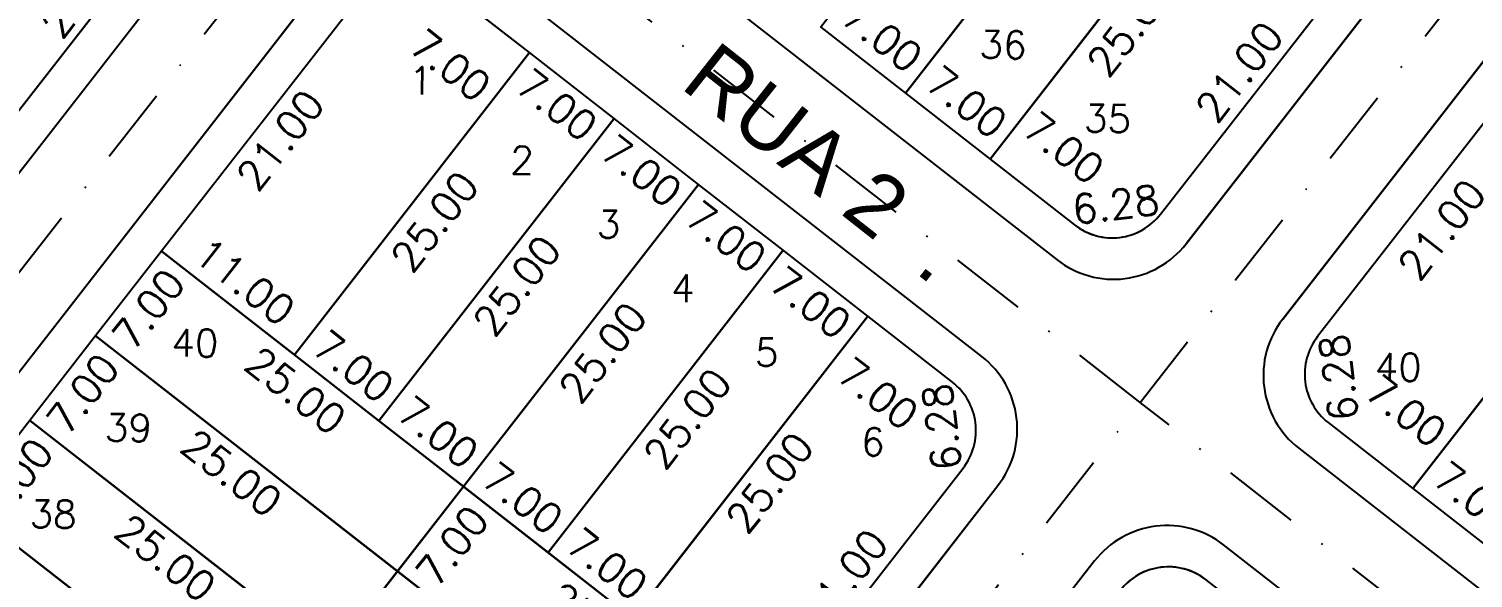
# Model space of a CAD drawing. Header units: millimetres. Extents: x -4430026 to 4783824, y 584 to 9593110.
# Drawn here: x 2117 to 2211.3, y 981.4 to 1017.3 of the extents above; entities that cross this region are included whole.
import ezdxf
from ezdxf.enums import TextEntityAlignment as Align

# ---------------------------------------------------------------- set-up
doc = ezdxf.new("R2010")
doc.units = ezdxf.units.MM
doc.linetypes.add('CONTINUO', pattern=[0])
doc.linetypes.add('DASHDOT', pattern=[1, 0.5, -0.25, 0, -0.25])
for name, color, linetype in [('Calçada', 1, 'Continuous'), ('Cota', 8, 'Continuous'), ('Cota Curvas', 2, 'Continuous'), ('EIXO DAS VIAS', 252, 'DASHDOT'), ('Lotes', 2, 'Continuous'), ('Nomes de Ruas', 3, 'Continuous'), ('Numero de lotes', 5, 'Continuous')]:
    doc.layers.add(name, color=color, linetype=linetype)
doc.styles.add('arcad1', font='romans.shx')
doc.styles.add('ARIAL', font='arial.ttf', dxfattribs={"height": 0.25})
doc.styles.add('ROMANS', font='romans.shx')
doc.dimstyles.new('BOLA100', dxfattribs={"dimscale": 0, "dimtxt": 1.9, "dimasz": 0.18, "dimexe": 0.18, "dimexo": 0.063, "dimgap": 0, "dimtad": 1, "dimzin": 4, "dimdsep": 46, "dimtxsty": 'ROMANS', "dimcen": 0.09, "dimse1": 1, "dimse2": 1, "dimsd1": 1, "dimsd2": 1, "dimclrt": 256, "dimaunit": 1, "dimadec": 4, "dimazin": 0, "dimtfac": 1.2, "dimtix": 1, "dimtmove": 2, "dimatfit": 3, "dimfxl": 1, "dimtvp": 2, "dimtolj": 1, "dimtzin": 4, "dimarcsym": 0})

# ---------------------------------------------------------------- blocks, each defined once
blk = doc.blocks.new('*D1944')
at = {"layer": 'DEFPOINTS', "color": 0}
for p in [(2214.063, 1013.739), (2216.472, 1011.863), (2201.161, 997.17)]:
    blk.add_point(p, dxfattribs=at)
at = {"layer": 'Cota', "insert": (2209.271, 1004.162), "char_height": 1.9, "attachment_point": 5, "rotation": 52.09358, "style": 'ROMANS'}
blk.add_mtext('\\A1;21.00', dxfattribs=at)
blk = doc.blocks.new('*D1945')
at = {"layer": 'DEFPOINTS', "color": 0}
for p in [(2222.742, 1006.981), (2224.826, 1005.358), (2207.382, 987.256)]:
    blk.add_point(p, dxfattribs=at)
at = {"layer": 'Cota', "insert": (2216.397, 996.079), "char_height": 1.9, "attachment_point": 5, "rotation": 52.09358, "style": 'ROMANS'}
blk.add_mtext('\\A1;25.00', dxfattribs=at)
blk = doc.blocks.new('*D2154')
at = {"layer": 'DEFPOINTS', "color": 0}
for p in [(2177.425, 989.036), (2178.002, 988.587), (2165.1, 972.018)]:
    blk.add_point(p, dxfattribs=at)
at = {"layer": 'Cota', "insert": (2170.225, 981.335), "char_height": 1.9, "attachment_point": 5, "rotation": 52.09358, "style": 'ROMANS'}
blk.add_mtext('\\A1;21.00', dxfattribs=at)
blk = doc.blocks.new('*D2167')
at = {"layer": 'DEFPOINTS', "color": 0}
for p in [(2141.074, 981.854), (2143.242, 980.166), (2136.773, 976.331)]:
    blk.add_point(p, dxfattribs=at)
at = {"layer": 'Cota', "insert": (2140.342, 977.988), "char_height": 1.9, "attachment_point": 5, "rotation": 52.09358, "style": 'ROMANS'}
blk.add_mtext('\\A1;7.00', dxfattribs=at)
blk = doc.blocks.new('*D2168')
at = {"layer": 'DEFPOINTS', "color": 0}
for p in [(2145.374, 987.377), (2147.542, 985.689), (2141.074, 981.854)]:
    blk.add_point(p, dxfattribs=at)
at = {"layer": 'Cota', "insert": (2144.642, 983.511), "char_height": 1.9, "attachment_point": 5, "rotation": 52.09358, "style": 'ROMANS'}
blk.add_mtext('\\A1;7.00', dxfattribs=at)
blk = doc.blocks.new('*D2169')
at = {"layer": 'DEFPOINTS', "color": 0}
for p in [(2160.734, 1007.103), (2162.902, 1005.415), (2145.374, 987.377)]:
    blk.add_point(p, dxfattribs=at)
at = {"layer": 'Cota', "insert": (2154.472, 996.136), "char_height": 1.9, "attachment_point": 5, "rotation": 52.09358, "style": 'ROMANS'}
blk.add_mtext('\\A1;25.00', dxfattribs=at)
blk = doc.blocks.new('*D2181')
at = {"layer": 'DEFPOINTS', "color": 0}
for p in [(2117.048, 991.69), (2119.105, 990.089), (2112.747, 986.167)]:
    blk.add_point(p, dxfattribs=at)
at = {"layer": 'Cota', "insert": (2116.205, 987.911), "char_height": 1.9, "attachment_point": 5, "rotation": 52.09358, "style": 'ROMANS'}
blk.add_mtext('\\A1;7.00', dxfattribs=at)
blk = doc.blocks.new('*D2182')
at = {"layer": 'DEFPOINTS', "color": 0}
for p in [(2121.348, 997.214), (2123.405, 995.612), (2117.048, 991.69)]:
    blk.add_point(p, dxfattribs=at)
at = {"layer": 'Cota', "insert": (2120.506, 993.434), "char_height": 1.9, "attachment_point": 5, "rotation": 52.09358, "style": 'ROMANS'}
blk.add_mtext('\\A1;7.00', dxfattribs=at)
blk = doc.blocks.new('*D2183')
at = {"layer": 'DEFPOINTS', "color": 0}
for p in [(2125.649, 1002.737), (2127.706, 1001.135), (2121.348, 997.214)]:
    blk.add_point(p, dxfattribs=at)
at = {"layer": 'Cota', "insert": (2124.806, 998.957), "char_height": 1.9, "attachment_point": 5, "rotation": 52.09358, "style": 'ROMANS'}
blk.add_mtext('\\A1;7.00', dxfattribs=at)
blk = doc.blocks.new('*D2184')
at = {"layer": 'DEFPOINTS', "color": 0}
for p in [(2138.551, 1019.306), (2140.608, 1017.704), (2125.649, 1002.737)]:
    blk.add_point(p, dxfattribs=at)
at = {"layer": 'Cota', "insert": (2133.407, 1010.003), "char_height": 1.9, "attachment_point": 5, "rotation": 52.09358, "style": 'ROMANS'}
blk.add_mtext('\\A1;21.00', dxfattribs=at)
blk = doc.blocks.new('*D2185')
at = {"layer": 'DEFPOINTS', "color": 0}
for p in [(2149.688, 1015.704), (2151.921, 1013.965), (2134.328, 995.979)]:
    blk.add_point(p, dxfattribs=at)
at = {"layer": 'Cota', "insert": (2143.491, 1004.686), "char_height": 1.9, "attachment_point": 5, "rotation": 52.09358, "style": 'ROMANS'}
blk.add_mtext('\\A1;25.00', dxfattribs=at)
blk = doc.blocks.new('*D2186')
at = {"layer": 'DEFPOINTS', "color": 0}
for p in [(2155.211, 1011.403), (2157.291, 1009.783), (2139.851, 991.678)]:
    blk.add_point(p, dxfattribs=at)
at = {"layer": 'Cota', "insert": (2148.862, 1000.504), "char_height": 1.9, "attachment_point": 5, "rotation": 52.09358, "style": 'ROMANS'}
blk.add_mtext('\\A1;25.00', dxfattribs=at)
blk = doc.blocks.new('*D2187')
at = {"layer": 'DEFPOINTS', "color": 0}
for p in [(2166.257, 1002.802), (2168.431, 1001.11), (2150.898, 983.077)]:
    blk.add_point(p, dxfattribs=at)
at = {"layer": 'Cota', "insert": (2160.001, 991.83), "char_height": 1.9, "attachment_point": 5, "rotation": 52.09358, "style": 'ROMANS'}
blk.add_mtext('\\A1;25.00', dxfattribs=at)
blk = doc.blocks.new('*D2188')
at = {"layer": 'DEFPOINTS', "color": 0}
for p in [(2171.78, 998.501), (2173.801, 996.928), (2156.421, 978.776)]:
    blk.add_point(p, dxfattribs=at)
at = {"layer": 'Cota', "insert": (2165.372, 987.649), "char_height": 1.9, "attachment_point": 5, "rotation": 52.09358, "style": 'ROMANS'}
blk.add_mtext('\\A1;25.00', dxfattribs=at)
blk = doc.blocks.new('*D2193')
at = {"layer": 'DEFPOINTS', "color": 0}
for p in [(2189.603, 1032.785), (2191.79, 1031.082), (2174.244, 1013.059)]:
    blk.add_point(p, dxfattribs=at)
at = {"layer": 'Cota', "insert": (2183.361, 1021.803), "char_height": 1.9, "attachment_point": 5, "rotation": 52.09358, "style": 'ROMANS'}
blk.add_mtext('\\A1;25.00', dxfattribs=at)
blk = doc.blocks.new('*D2194')
at = {"layer": 'DEFPOINTS', "color": 0}
for p in [(2195.126, 1028.484), (2197.388, 1026.723), (2179.767, 1008.759)]:
    blk.add_point(p, dxfattribs=at)
at = {"layer": 'Cota', "insert": (2188.958, 1017.444), "char_height": 1.9, "attachment_point": 5, "rotation": 52.09358, "style": 'ROMANS'}
blk.add_mtext('\\A1;25.00', dxfattribs=at)
blk = doc.blocks.new('*D2195')
at = {"layer": 'DEFPOINTS', "color": 0}
for p in [(2203.251, 1022.157), (2203.805, 1021.726), (2190.903, 1005.157)]:
    blk.add_point(p, dxfattribs=at)
at = {"layer": 'Cota', "insert": (2196.051, 1014.456), "char_height": 1.9, "attachment_point": 5, "rotation": 52.09358, "style": 'ROMANS'}
blk.add_mtext('\\A1;21.00', dxfattribs=at)
blk = doc.blocks.new('*D2381')
at = {"layer": 'DEFPOINTS', "color": 0}
for p in [(2127.821, 1027.661), (2128.294, 1027.293), (2115.392, 1010.724)]:
    blk.add_point(p, dxfattribs=at)
at = {"layer": 'Cota', "insert": (2120.62, 1019.96), "char_height": 1.9, "attachment_point": 5, "rotation": 52.09358, "style": 'ROMANS'}
blk.add_mtext('\\A1;21.00', dxfattribs=at)
blk = doc.blocks.new('*D2939')
at = {"layer": 'DEFPOINTS', "color": 0}
for p in [(2149.688, 1015.704), (2155.211, 1011.403), (2153.644, 1009.391)]:
    blk.add_point(p, dxfattribs=at)
at = {"layer": 'Cota', "insert": (2151.466, 1012.291), "char_height": 1.9, "attachment_point": 5, "rotation": 322.09358, "style": 'ROMANS'}
blk.add_mtext('\\A1;7.00', dxfattribs=at)
blk = doc.blocks.new('*D2940')
at = {"layer": 'DEFPOINTS', "color": 0}
for p in [(2155.211, 1011.403), (2160.734, 1007.103), (2159.167, 1005.091)]:
    blk.add_point(p, dxfattribs=at)
at = {"layer": 'Cota', "insert": (2156.989, 1007.99), "char_height": 1.9, "attachment_point": 5, "rotation": 322.09358, "style": 'ROMANS'}
blk.add_mtext('\\A1;7.00', dxfattribs=at)
blk = doc.blocks.new('*D2941')
at = {"layer": 'DEFPOINTS', "color": 0}
for p in [(2160.734, 1007.103), (2166.257, 1002.802), (2164.69, 1000.79)]:
    blk.add_point(p, dxfattribs=at)
at = {"layer": 'Cota', "insert": (2162.512, 1003.69), "char_height": 1.9, "attachment_point": 5, "rotation": 322.09358, "style": 'ROMANS'}
blk.add_mtext('\\A1;7.00', dxfattribs=at)
blk = doc.blocks.new('*D2942')
at = {"layer": 'DEFPOINTS', "color": 0}
for p in [(2166.257, 1002.802), (2171.78, 998.501), (2170.213, 996.489)]:
    blk.add_point(p, dxfattribs=at)
at = {"layer": 'Cota', "insert": (2168.035, 999.389), "char_height": 1.9, "attachment_point": 5, "rotation": 322.09358, "style": 'ROMANS'}
blk.add_mtext('\\A1;7.00', dxfattribs=at)
blk = doc.blocks.new('*D3008')
at = {"layer": 'DEFPOINTS', "color": 0}
for p in [(2145.374, 987.377), (2143.691, 985.215), (2165.1, 972.018)]:
    blk.add_point(p, dxfattribs=at)
at = {"layer": 'Cota', "insert": (2154.137, 978.285), "char_height": 1.9, "attachment_point": 5, "rotation": 322.09358, "style": 'ROMANS'}
blk.add_mtext('\\A1;25.00', dxfattribs=at)
blk = doc.blocks.new('*D3009')
at = {"layer": 'DEFPOINTS', "color": 0}
for p in [(2125.649, 1002.737), (2123.966, 1000.575), (2145.374, 987.377)]:
    blk.add_point(p, dxfattribs=at)
at = {"layer": 'Cota', "insert": (2134.412, 993.645), "char_height": 1.9, "attachment_point": 5, "rotation": 322.09358, "style": 'ROMANS'}
blk.add_mtext('\\A1;25.00', dxfattribs=at)
blk = doc.blocks.new('*D3017')
at = {"layer": 'DEFPOINTS', "color": 0}
for p in [(2141.074, 981.854), (2139.506, 979.841), (2160.799, 966.495)]:
    blk.add_point(p, dxfattribs=at)
at = {"layer": 'Cota', "insert": (2149.952, 972.911), "char_height": 1.9, "attachment_point": 5, "rotation": 322.09358, "style": 'ROMANS'}
blk.add_mtext('\\A1;25.00', dxfattribs=at)
blk = doc.blocks.new('*D3018')
at = {"layer": 'DEFPOINTS', "color": 0}
for p in [(2121.348, 997.214), (2119.781, 995.2), (2141.074, 981.854)]:
    blk.add_point(p, dxfattribs=at)
at = {"layer": 'Cota', "insert": (2130.227, 988.27), "char_height": 1.9, "attachment_point": 5, "rotation": 322.09358, "style": 'ROMANS'}
blk.add_mtext('\\A1;25.00', dxfattribs=at)
blk = doc.blocks.new('*D3027')
at = {"layer": 'DEFPOINTS', "color": 0}
for p in [(2117.048, 991.69), (2115.463, 989.655), (2136.773, 976.331)]:
    blk.add_point(p, dxfattribs=at)
at = {"layer": 'Cota', "insert": (2125.909, 982.725), "char_height": 1.9, "attachment_point": 5, "rotation": 322.09358, "style": 'ROMANS'}
blk.add_mtext('\\A1;25.00', dxfattribs=at)
blk = doc.blocks.new('*D3036')
at = {"layer": 'DEFPOINTS', "color": 0}
for p in [(2112.747, 986.167), (2111.079, 984.025), (2132.473, 970.808)]:
    blk.add_point(p, dxfattribs=at)
at = {"layer": 'Cota', "insert": (2121.525, 977.095), "char_height": 1.9, "attachment_point": 5, "rotation": 322.09358, "style": 'ROMANS'}
blk.add_mtext('\\A1;25.00', dxfattribs=at)
blk = doc.blocks.new('*D3165')
at = {"layer": 'DEFPOINTS', "color": 0}
for p in [(2150.898, 983.077), (2151.406, 983.73), (2156.421, 978.776)]:
    blk.add_point(p, dxfattribs=at)
at = {"layer": 'Cota', "insert": (2154.751, 982.329), "char_height": 1.9, "attachment_point": 5, "rotation": 322.09358, "style": 'ROMANS'}
blk.add_mtext('\\A1;7.00', dxfattribs=at)
blk = doc.blocks.new('*D3166')
at = {"layer": 'DEFPOINTS', "color": 0}
for p in [(2145.883, 988.031), (2145.374, 987.377), (2150.898, 983.077)]:
    blk.add_point(p, dxfattribs=at)
at = {"layer": 'Cota', "insert": (2149.228, 986.63), "char_height": 1.9, "attachment_point": 5, "rotation": 322.09358, "style": 'ROMANS'}
blk.add_mtext('\\A1;7.00', dxfattribs=at)
blk = doc.blocks.new('*D3167')
at = {"layer": 'DEFPOINTS', "color": 0}
for p in [(2139.851, 991.678), (2140.36, 992.331), (2145.374, 987.377)]:
    blk.add_point(p, dxfattribs=at)
at = {"layer": 'Cota', "insert": (2143.705, 990.93), "char_height": 1.9, "attachment_point": 5, "rotation": 322.09358, "style": 'ROMANS'}
blk.add_mtext('\\A1;7.00', dxfattribs=at)
blk = doc.blocks.new('*D3168')
at = {"layer": 'DEFPOINTS', "color": 0}
for p in [(2134.837, 996.632), (2134.328, 995.979), (2139.851, 991.678)]:
    blk.add_point(p, dxfattribs=at)
at = {"layer": 'Cota', "insert": (2138.182, 995.231), "char_height": 1.9, "attachment_point": 5, "rotation": 322.09358, "style": 'ROMANS'}
blk.add_mtext('\\A1;7.00', dxfattribs=at)
blk = doc.blocks.new('*D3169')
at = {"layer": 'DEFPOINTS', "color": 0}
for p in [(2126.158, 1003.39), (2125.649, 1002.737), (2134.328, 995.979)]:
    blk.add_point(p, dxfattribs=at)
at = {"layer": 'Cota', "insert": (2131.081, 1000.76), "char_height": 1.9, "attachment_point": 5, "rotation": 322.09358, "style": 'ROMANS'}
blk.add_mtext('\\A1;11.00', dxfattribs=at)
blk = doc.blocks.new('*D3655')
at = {"layer": 'DEFPOINTS', "color": 0}
for p in [(2168.721, 1017.36), (2174.883, 1013.881), (2174.244, 1013.059)]:
    blk.add_point(p, dxfattribs=at)
at = {"layer": 'Cota', "insert": (2172.706, 1016.781), "char_height": 1.9, "attachment_point": 5, "rotation": 322.09358, "style": 'ROMANS'}
blk.add_mtext('\\A1;7.00', dxfattribs=at)
blk = doc.blocks.new('*D3656')
at = {"layer": 'DEFPOINTS', "color": 0}
for p in [(2174.244, 1013.059), (2180.407, 1009.58), (2179.767, 1008.759)]:
    blk.add_point(p, dxfattribs=at)
at = {"layer": 'Cota', "insert": (2178.229, 1012.48), "char_height": 1.9, "attachment_point": 5, "rotation": 322.09358, "style": 'ROMANS'}
blk.add_mtext('\\A1;7.00', dxfattribs=at)
blk = doc.blocks.new('*D3657')
at = {"layer": 'DEFPOINTS', "color": 0}
for p in [(2207.382, 987.256), (2212.905, 982.955), (2213.545, 983.777)]:
    blk.add_point(p, dxfattribs=at)
at = {"layer": 'Cota', "insert": (2211.367, 986.676), "char_height": 1.9, "attachment_point": 5, "rotation": 322.09358, "style": 'ROMANS'}
blk.add_mtext('\\A1;7.00', dxfattribs=at)
blk = doc.blocks.new('*D7333')
at = {"layer": 'DEFPOINTS', "color": 0}
for p in [(2142.736, 1018.29), (2148.259, 1013.989), (2146.693, 1011.977)]:
    blk.add_point(p, dxfattribs=at)
at = {"layer": 'Cota', "insert": (2144.515, 1014.877), "char_height": 1.9, "attachment_point": 5, "rotation": 322.09358, "style": 'ROMANS'}
blk.add_mtext('\\A1;7.00', dxfattribs=at)
blk = doc.blocks.new('*D7334')
at = {"layer": 'DEFPOINTS', "color": 0}
for p in [(2170.659, 996.869), (2176.182, 992.568), (2174.615, 990.556)]:
    blk.add_point(p, dxfattribs=at)
at = {"layer": 'Cota', "insert": (2172.437, 993.456), "char_height": 1.9, "attachment_point": 5, "rotation": 322.09358, "style": 'ROMANS'}
blk.add_mtext('\\A1;7.00', dxfattribs=at)
blk = doc.blocks.new('*D7346')
at = {"layer": 'DEFPOINTS', "color": 0}
for p in [(2180.591, 1010.066), (2186.753, 1006.587), (2186.114, 1005.765)]:
    blk.add_point(p, dxfattribs=at)
at = {"layer": 'Cota', "insert": (2184.576, 1009.486), "char_height": 1.9, "attachment_point": 5, "rotation": 322.09358, "style": 'ROMANS'}
blk.add_mtext('\\A1;7.00', dxfattribs=at)
blk = doc.blocks.new('*D7347')
at = {"layer": 'DEFPOINTS', "color": 0}
for p in [(2202.94, 992.896), (2208.463, 988.596), (2209.103, 989.417)]:
    blk.add_point(p, dxfattribs=at)
at = {"layer": 'Cota', "insert": (2206.925, 992.317), "char_height": 1.9, "attachment_point": 5, "rotation": 322.09358, "style": 'ROMANS'}
blk.add_mtext('\\A1;7.00', dxfattribs=at)

msp = doc.modelspace()

# ---------------------------------------------------------------- linework, layer by layer
at = {"layer": 'Calçada', "lineweight": -3}
for p, q in [((2344.934, 1198.902), (2192.569, 1003.226)), ((2344.934, 1198.902), (2192.569, 1003.226)), ((2198.881, 998.311), (2351.246, 1193.987)), ((2198.881, 998.311), (2351.246, 1193.987)), ((2044.561, 915.689), (2130.573, 1026.151)), ((2044.561, 915.689), (2130.573, 1026.151)), ((2136.886, 1021.236), (2050.873, 910.774)), ((2136.886, 1021.236), (2050.873, 910.774)), ((2094.089, 876.752), (2180.281, 987.446)), ((2094.089, 876.752), (2180.281, 987.446)), ((2186.593, 982.531), (2098.606, 869.532)), ((2186.593, 982.531), (2098.606, 869.532))]:
    msp.add_line(p, q, dxfattribs=at)
for points in [[(2344.934, 1198.902, 0.414214), (2343.886, 1207.322), (2309.958, 1233.74, 0.414214), (2301.538, 1232.693), (2149.173, 1037.017, 0.414214), (2150.221, 1028.596), (2184.149, 1002.178, 0.414214), (2192.569, 1003.226)], [(2344.934, 1198.902, 0.414214), (2343.886, 1207.322), (2309.958, 1233.74, 0.414214), (2301.538, 1232.693), (2149.173, 1037.017, 0.414214), (2150.221, 1028.596), (2184.149, 1002.178, 0.414214), (2192.569, 1003.226)], [(2393.594, 1168.617), (2359.666, 1195.035, 0.414214), (2351.246, 1193.987), (2198.881, 998.311, 0.414214), (2199.929, 989.891), (2233.856, 963.473, 0.414214), (2242.277, 964.521), (2394.641, 1160.196, 0.414214)], [(2393.594, 1168.617), (2359.666, 1195.035, 0.414214), (2351.246, 1193.987), (2198.881, 998.311, 0.414214), (2199.929, 989.891), (2233.856, 963.473, 0.414214), (2242.277, 964.521), (2394.641, 1160.196, 0.414214)], [(2130.573, 1026.151, 0.414214), (2129.526, 1034.572), (2091.653, 1064.062, 0.414214), (2083.232, 1063.014), (1997.22, 952.552, 0.414214), (1998.268, 944.131), (2036.141, 914.641, 0.414214), (2044.561, 915.689)], [(2130.573, 1026.151, 0.414214), (2129.526, 1034.572), (2091.653, 1064.062, 0.414214), (2083.232, 1063.014), (1997.22, 952.552, 0.414214), (1998.268, 944.131), (2036.141, 914.641, 0.414214), (2044.561, 915.689)], [(2180.281, 987.446, 0.414214), (2179.234, 995.866), (2145.306, 1022.284, 0.414214), (2136.886, 1021.236), (2050.873, 910.774, 0.414214), (2051.921, 902.354), (2078.959, 881.301, -0.016807), (2085.359, 875.963, 0.434042), (2094.089, 876.752)], [(2180.281, 987.446, 0.414214), (2179.234, 995.866), (2145.306, 1022.284, 0.414214), (2136.886, 1021.236), (2050.873, 910.774, 0.414214), (2051.921, 902.354), (2078.959, 881.301, -0.016807), (2085.359, 875.963, 0.434042), (2094.089, 876.752)], [(2229.989, 948.74, 0.414214), (2228.941, 957.161), (2195.014, 983.579, 0.414214), (2186.593, 982.531), (2098.606, 869.532, 0.350348), (2098.699, 862.044, -0.090659), (2120.297, 823.022, 0.597833), (2130.718, 821.25)], [(2229.989, 948.74, 0.414214), (2228.941, 957.161), (2195.014, 983.579, 0.414214), (2186.593, 982.531), (2098.606, 869.532, 0.350348), (2098.699, 862.044, -0.090659), (2120.297, 823.022, 0.597833), (2130.718, 821.25)]]:
    msp.add_lwpolyline(points, format="xyb", close=True, dxfattribs=at)
at = {"layer": 'EIXO DAS VIAS', "ltscale": 10}
for p, q in [((2189.581, 992.879, 103.708), (2354.233, 1204.335, 103.708)), ((2041.573, 905.342, 103.708), (2139.873, 1031.584, 103.708)), ((2189.581, 992.879, 103.708), (2139.873, 1031.584, 103.708)), ((2090.378, 865.475, 103.708), (2189.581, 992.879, 103.708)), ((2239.289, 954.173, 103.708), (2189.581, 992.879, 103.708))]:
    msp.add_line(p, q, dxfattribs=at)
at = {"layer": 'Lotes', "linetype": 'CONTINUO', "lineweight": -3}
for p, q in [((2189.603, 1032.785), (2174.244, 1013.059)), ((2174.244, 1013.059), (2189.603, 1032.785)), ((2195.126, 1028.484), (2179.767, 1008.759)), ((2179.767, 1008.759), (2195.126, 1028.484)), ((2115.392, 1010.724), (2128.294, 1027.293)), ((2190.903, 1005.157), (2203.805, 1021.726)), ((2149.688, 1015.704), (2144.164, 1020.005)), ((2138.551, 1019.306), (2125.649, 1002.737)), ((2168.721, 1017.36), (2174.244, 1013.059)), ((2149.688, 1015.704), (2134.328, 995.979)), ((2134.328, 995.979), (2149.688, 1015.704)), ((2155.211, 1011.403), (2149.688, 1015.704)), ((2214.063, 1013.739), (2201.161, 997.17)), ((2174.244, 1013.059), (2179.767, 1008.759)), ((2155.211, 1011.403), (2139.851, 991.678)), ((2139.851, 991.678), (2155.211, 1011.403)), ((2160.734, 1007.103), (2155.211, 1011.403)), ((2179.767, 1008.759), (2185.29, 1004.458)), ((2160.734, 1007.103), (2145.374, 987.377)), ((2145.374, 987.377), (2160.734, 1007.103)), ((2166.257, 1002.802), (2160.734, 1007.103)), ((2222.742, 1006.981), (2207.382, 987.256)), ((2207.382, 987.256), (2222.742, 1006.981)), ((2166.257, 1002.802), (2150.898, 983.077)), ((2150.898, 983.077), (2166.257, 1002.802)), ((2171.78, 998.501), (2166.257, 1002.802)), ((2125.649, 1002.737), (2121.348, 997.214)), ((2125.649, 1002.737), (2134.328, 995.979)), ((2145.374, 987.377), (2125.649, 1002.737)), ((2171.78, 998.501), (2156.421, 978.776)), ((2156.421, 978.776), (2171.78, 998.501)), ((2177.303, 994.201), (2171.78, 998.501)), ((2121.348, 997.214), (2117.048, 991.69)), ((2141.074, 981.854), (2121.348, 997.214)), ((2121.348, 997.214), (2141.074, 981.854)), ((2134.328, 995.979), (2139.851, 991.678)), ((2117.048, 991.69), (2112.747, 986.167)), ((2136.773, 976.331), (2117.048, 991.69)), ((2117.048, 991.69), (2136.773, 976.331)), ((2139.851, 991.678), (2145.374, 987.377)), ((2201.859, 991.556), (2207.382, 987.256)), ((2165.1, 972.018), (2178.002, 988.587)), ((2145.374, 987.377), (2141.074, 981.854)), ((2141.074, 981.854), (2145.374, 987.377)), ((2145.374, 987.377), (2150.898, 983.077)), ((2165.1, 972.018), (2145.374, 987.377)), ((2207.382, 987.256), (2212.905, 982.955)), ((2132.473, 970.808), (2112.747, 986.167)), ((2112.747, 986.167), (2132.473, 970.808)), ((2150.898, 983.077), (2156.421, 978.776)), ((2141.074, 981.854), (2136.773, 976.331)), ((2136.773, 976.331), (2141.074, 981.854)), ((2141.074, 981.854), (2160.799, 966.495)), ((2160.799, 966.495), (2141.074, 981.854))]:
    msp.add_line(p, q, dxfattribs=at)
at = {"layer": 'Lotes', "lineweight": -3}
for p, q in [((2189.603, 1032.785), (2174.244, 1013.059)), ((2195.126, 1028.484), (2179.767, 1008.759)), ((2134.328, 995.979), (2149.688, 1015.704)), ((2139.851, 991.678), (2155.211, 1011.403)), ((2160.734, 1007.103), (2070.421, 891.117)), ((2222.742, 1006.981), (2207.382, 987.256)), ((2150.898, 983.077), (2166.257, 1002.802)), ((2165.1, 972.018), (2125.649, 1002.737)), ((2156.421, 978.776), (2171.78, 998.501)), ((2160.799, 966.495), (2121.348, 997.214)), ((2156.499, 960.972), (2117.048, 991.69)), ((2152.198, 955.449), (2112.747, 986.167))]:
    msp.add_line(p, q, dxfattribs=at)
at = {"layer": 'Lotes'}
for points in [[(2122.072, 1037.207), (2106.713, 1017.482), (2115.392, 1010.724), (2128.294, 1027.293, 0.414214), (2127.595, 1032.906)], [(2195.126, 1028.484), (2179.767, 1008.759), (2185.29, 1004.458, 0.414214), (2190.903, 1005.157), (2203.805, 1021.726)], [(2144.164, 1020.005, 0.414214), (2138.551, 1019.306), (2125.649, 1002.737), (2134.328, 995.979), (2149.688, 1015.704)], [(2214.063, 1013.739), (2201.161, 997.17, 0.414214), (2201.859, 991.556), (2207.382, 987.256), (2222.742, 1006.981)], [(2171.78, 998.501), (2156.421, 978.776), (2165.1, 972.018), (2178.002, 988.587, 0.414214), (2177.303, 994.201)], [(2193.872, 981.299, 0.414214), (2188.259, 980.6), (2175.357, 964.031), (2184.036, 957.273), (2199.395, 976.998)]]:
    msp.add_lwpolyline(points, format="xyb", close=True, dxfattribs=at)
for points in [[(2184.08, 1037.085), (2168.721, 1017.36), (2174.244, 1013.059), (2189.603, 1032.785)], [(2189.603, 1032.785), (2174.244, 1013.059), (2179.767, 1008.759), (2195.126, 1028.484)], [(2149.688, 1015.704), (2134.328, 995.979), (2139.851, 991.678), (2155.211, 1011.403)], [(2155.211, 1011.403), (2139.851, 991.678), (2145.374, 987.377), (2160.734, 1007.103)], [(2160.734, 1007.103), (2145.374, 987.377), (2150.898, 983.077), (2166.257, 1002.802)], [(2222.742, 1006.981), (2207.382, 987.256), (2212.905, 982.955), (2228.265, 1002.68)], [(2166.257, 1002.802), (2150.898, 983.077), (2156.421, 978.776), (2171.78, 998.501)], [(2139.851, 991.678), (2134.328, 995.979), (2125.649, 1002.737), (2121.348, 997.214), (2141.074, 981.854), (2145.374, 987.377)], [(2121.348, 997.214), (2117.048, 991.69), (2136.773, 976.331), (2141.074, 981.854)], [(2117.048, 991.69), (2112.747, 986.167), (2132.473, 970.808), (2136.773, 976.331)], [(2145.374, 987.377), (2141.074, 981.854), (2160.799, 966.495), (2165.1, 972.018), (2156.421, 978.776), (2150.898, 983.077)], [(2112.747, 986.167), (2108.447, 980.644), (2128.172, 965.285), (2132.473, 970.808)], [(2141.074, 981.854), (2136.773, 976.331), (2156.499, 960.972), (2160.799, 966.495)]]:
    msp.add_lwpolyline(points, close=True, dxfattribs=at)
at = {"layer": 'Lotes', "linetype": 'CONTINUO', "lineweight": -3}
for centre, start, end in [((2187.747, 1007.614), 232.09358, 322.09358), ((2204.317, 994.712), 142.09358, 232.09358), ((2174.846, 991.045), 322.09358, 52.09358), ((2191.415, 978.143), 52.09358, 142.09358)]:
    msp.add_arc(centre, 4, start, end, dxfattribs=at)

# ---------------------------------------------------------------- texts
at = {"layer": 'Cota Curvas', "char_height": 1.9, "attachment_point": 5, "style": 'ROMANS'}
for insert, rotation in [((2187.975, 1005.787, -51.854), 7.09358), ((2202.53, 994.49, -51.854), 97.09358), ((2176.614, 991.265, -51.854), 97.09358)]:
    msp.add_mtext('\\A1;6.28', dxfattribs=dict(at, insert=insert, rotation=rotation))
at = {"layer": 'Nomes de Ruas', "extrusion": (-0.054299, 0.067518, 0.996239), "style": 'ARIAL'}
msp.add_text('RUA 2  .', height=4, rotation=102.96746, dxfattribs=at).set_placement((-2322.233, 571.26, -49.099), align=Align.MIDDLE_CENTER)
at = {"layer": 'Numero de lotes', "style": 'arcad1'}
for s, p in [('36', (2180.618, 1016.222, 103.708)), ('1', (2142.588, 1013.874, 103.708)), ('35', (2187.444, 1011.405, 103.708)), ('2', (2149.205, 1008.689, 103.708)), ('3', (2154.858, 1004.501, 103.708)), ('4', (2159.693, 1000.328, 103.708)), ('40', (2127.83, 996.755, 103.708)), ('5', (2165.183, 996.143, 103.708)), ('40', (2206.423, 995.183, 103.708)), ('39', (2123.488, 991.22, 103.708)), ('6', (2172.115, 990.298, 103.708)), ('38', (2118.571, 985.582, 103.708))]:
    msp.add_text(s, height=1.8, rotation=358.97539, dxfattribs=at).set_placement(p, align=Align.MIDDLE_CENTER)

# ---------------------------------------------------------------- dimensions: what is measured, and where the dimension line sits
at = {"layer": 'Cota'}
for p1, p2, distance, picture, middle in [((2174.244, 1013.059), (2189.603, 1032.785), -2.772, '*D2193', (2183.361, 1021.803)), ((2179.767, 1008.759), (2195.126, 1028.484), -2.866, '*D2194', (2188.958, 1017.444)), ((2190.903, 1005.157), (2203.805, 1021.726), 0.702, '*D2195', (2196.051, 1014.456)), ((2134.328, 995.979), (2149.688, 1015.704), -2.83, '*D2185', (2143.491, 1004.686)), ((2201.161, 997.17), (2214.063, 1013.739), -3.054, '*D1944', (2209.271, 1004.162)), ((2139.851, 991.678), (2155.211, 1011.403), -2.637, '*D2186', (2148.862, 1000.504)), ((2207.382, 987.256), (2222.742, 1006.981), -2.642, '*D1945', (2216.397, 996.079)), ((2150.898, 983.077), (2166.257, 1002.802), -2.755, '*D2187', (2160.001, 991.83)), ((2156.421, 978.776), (2171.78, 998.501), -2.562, '*D2188', (2165.372, 987.649))]:
    dim = msp.add_aligned_dim(p1=p1, p2=p2, distance=distance, dimstyle='BOLA100', override={"dimscale": 1}, dxfattribs=at)
    dim.commit()
    dim.dimension.update_dxf_attribs({"geometry": picture, "text_midpoint": middle})
for base, p1, p2, angle, picture, middle in [((2127.821, 1027.661), (2115.392, 1010.724), (2128.294, 1027.293), 232.09358, '*D2381', (2120.62, 1019.96)), ((2140.608, 1017.704), (2125.649, 1002.737), (2138.551, 1019.306), 232.09358, '*D2184', (2133.407, 1010.003)), ((2174.883, 1013.881), (2168.721, 1017.36), (2174.244, 1013.059), 142.09358, '*D3655', (2172.706, 1016.781)), ((2146.693, 1011.977, -51.854), (2142.736, 1018.29, -51.854), (2148.259, 1013.989, -51.854), 142.09358, '*D7333', (2144.515, 1014.877, -51.854)), ((2153.644, 1009.391), (2149.688, 1015.704), (2155.211, 1011.403), 142.09358, '*D2939', (2151.466, 1012.291)), ((2180.407, 1009.58), (2174.244, 1013.059), (2179.767, 1008.759), 142.09358, '*D3656', (2178.229, 1012.48)), ((2159.167, 1005.091), (2155.211, 1011.403), (2160.734, 1007.103), 142.09358, '*D2940', (2156.989, 1007.99)), ((2186.753, 1006.587, -51.854), (2180.591, 1010.066, -51.854), (2186.114, 1005.765, -51.854), 142.09358, '*D7346', (2184.576, 1009.486, -51.854)), ((2162.902, 1005.415), (2145.374, 987.377), (2160.734, 1007.103), 232.09358, '*D2169', (2154.472, 996.136)), ((2164.69, 1000.79), (2160.734, 1007.103), (2166.257, 1002.802), 142.09358, '*D2941', (2162.512, 1003.69)), ((2126.158, 1003.39), (2134.328, 995.979), (2125.649, 1002.737), 322.09358, '*D3169', (2131.081, 1000.76)), ((2170.213, 996.489), (2166.257, 1002.802), (2171.78, 998.501), 142.09358, '*D2942', (2168.035, 999.389)), ((2127.706, 1001.135), (2121.348, 997.214), (2125.649, 1002.737), 232.09358, '*D2183', (2124.806, 998.957)), ((2123.966, 1000.575), (2145.374, 987.377), (2125.649, 1002.737), 322.09358, '*D3009', (2134.412, 993.645)), ((2123.405, 995.612), (2117.048, 991.69), (2121.348, 997.214), 232.09358, '*D2182', (2120.506, 993.434)), ((2119.781, 995.2), (2141.074, 981.854), (2121.348, 997.214), 322.09358, '*D3018', (2130.227, 988.27)), ((2134.837, 996.632), (2139.851, 991.678), (2134.328, 995.979), 322.09358, '*D3168', (2138.182, 995.231)), ((2174.615, 990.556, -51.854), (2170.659, 996.869, -51.854), (2176.182, 992.568, -51.854), 142.09358, '*D7334', (2172.437, 993.456, -51.854)), ((2209.103, 989.417, -51.854), (2202.94, 992.896, -51.854), (2208.463, 988.596, -51.854), 142.09358, '*D7347', (2206.925, 992.317, -51.854)), ((2140.36, 992.331), (2145.374, 987.377), (2139.851, 991.678), 322.09358, '*D3167', (2143.705, 990.93)), ((2119.105, 990.089), (2112.747, 986.167), (2117.048, 991.69), 232.09358, '*D2181', (2116.205, 987.911)), ((2115.463, 989.655), (2136.773, 976.331), (2117.048, 991.69), 322.09358, '*D3027', (2125.909, 982.725)), ((2145.883, 988.031), (2150.898, 983.077), (2145.374, 987.377), 322.09358, '*D3166', (2149.228, 986.63)), ((2177.425, 989.036), (2165.1, 972.018), (2178.002, 988.587), 232.09358, '*D2154', (2170.225, 981.335)), ((2213.545, 983.777), (2207.382, 987.256), (2212.905, 982.955), 142.09358, '*D3657', (2211.367, 986.676)), ((2147.542, 985.689), (2141.074, 981.854), (2145.374, 987.377), 232.09358, '*D2168', (2144.642, 983.511)), ((2143.691, 985.215), (2165.1, 972.018), (2145.374, 987.377), 322.09358, '*D3008', (2154.137, 978.285)), ((2111.079, 984.025), (2132.473, 970.808), (2112.747, 986.167), 322.09358, '*D3036', (2121.525, 977.095)), ((2151.406, 983.73), (2156.421, 978.776), (2150.898, 983.077), 322.09358, '*D3165', (2154.751, 982.329)), ((2143.242, 980.166), (2136.773, 976.331), (2141.074, 981.854), 232.09358, '*D2167', (2140.342, 977.988)), ((2139.506, 979.841), (2160.799, 966.495), (2141.074, 981.854), 322.09358, '*D3017', (2149.952, 972.911))]:
    dim = msp.add_linear_dim(base=base, p1=p1, p2=p2, angle=angle, dimstyle='BOLA100', override={"dimscale": 1}, dxfattribs=at)
    dim.commit()
    dim.dimension.update_dxf_attribs({"geometry": picture, "text_midpoint": middle})

doc.saveas('drawing.dxf')
